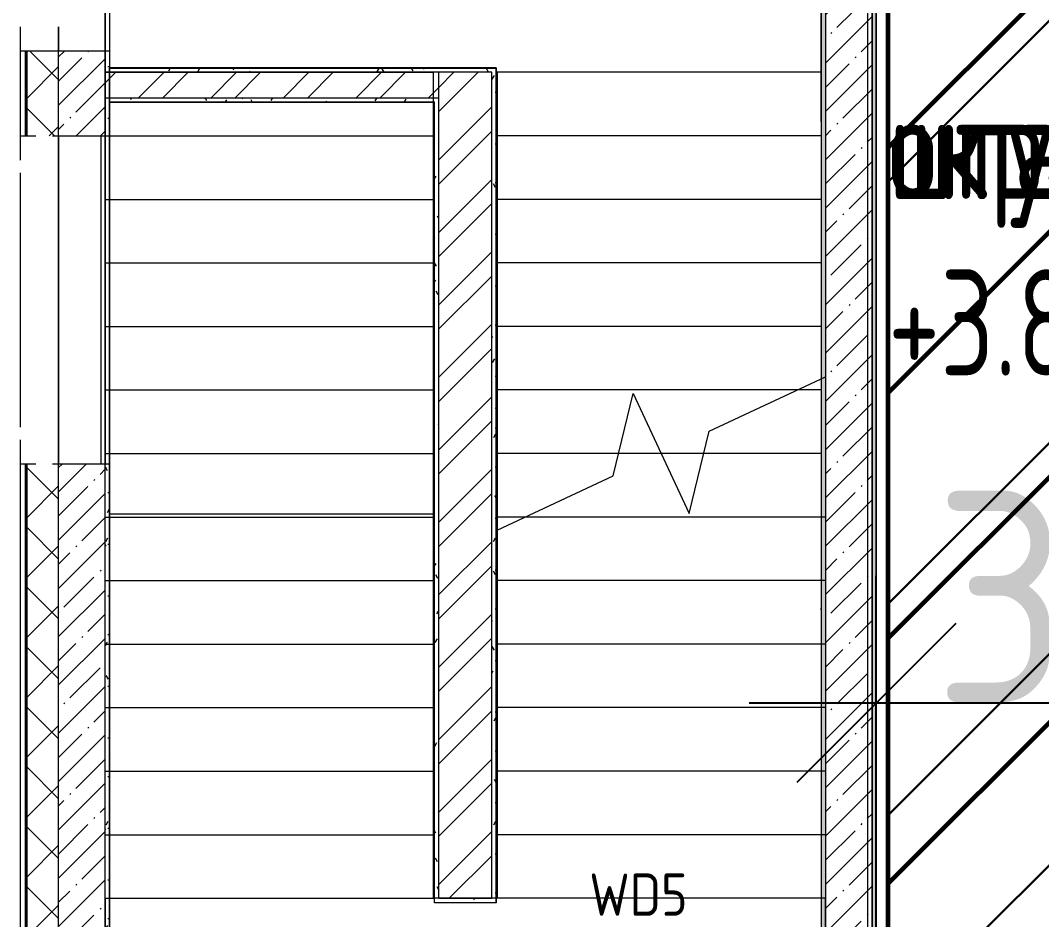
# Model space of a CAD drawing. Header units: millimetres. Extents: x -213911 to 415037, y -3642 to 107391.
# Drawn here: x -225 to 4595, y 1383 to 5629 of the extents above; entities that cross this region are included whole.
import ezdxf

# ---------------------------------------------------------------- set-up
doc = ezdxf.new("R2010")
doc.units = ezdxf.units.MM
for name, color, linetype, lineweight in [('2)CF1', 5, 'Continuous', 30), ('5.5) Перег WD5', 3, 'Continuous', 40), ('7.5) Окраска потолка с инж комм.', 140, 'Continuous', 60), ('7.5.1) Окраска опуска черная', 140, 'Continuous', 60), ('7.5.1) Окраска опуска черная текст 1', 7, 'Continuous', 60), ('7.5.1) Окраска опуска черная текст 2', 7, 'Continuous', 60), ('7.5.1) Окраска опуска черная текст 3', 7, 'Continuous', 60), ('7.6) CF6 монтаж НЗ', 182, 'Continuous', 50), ('A-FLOR', 7, 'Continuous', 9), ('A-WALL', 7, 'Continuous', 5), ('I-WALL', 7, 'Continuous', 5), ('S-STRS', 7, 'Continuous', 9), ('S-STRS-MBND', 7, 'Continuous', 9), ('Оси', 7, 'Continuous', 9)]:
    doc.layers.add(name, color=color, linetype=linetype, lineweight=lineweight)
doc.layers.add('A-WALL-1', color=9, linetype='Continuous', lineweight=5, true_color=0x808080)
doc.layers.add('A-WALL-FNSH-1', color=9, linetype='Continuous', lineweight=5, true_color=0x808080)
doc.styles.add('GOST Common_1', font='', dxfattribs={"width": 0.9, "height": 250})
doc.styles.add('ISOCPEUR_4', font='isocpeur.ttf', dxfattribs={"width": 0.9, "height": 1000})
doc.styles.add('СПДС', font='ГОСТ тип А.ttf', dxfattribs={"width": 0.9})
doc.styles.get('GOST Common_1').set_extended_font_data('GOST Common')
doc.dimstyles.new('ISO-2_0_0_9К_Средний_округл2_1', dxfattribs={"dimscale": 304.8, "dimtxt": 995.981176, "dimasz": 2.46063, "dimexe": 1.968504, "dimexo": 0, "dimgap": 0, "dimtad": 1, "dimdec": 0, "dimrnd": 10, "dimzin": 0, "dimdsep": 46, "dimtxsty": 'ISOCPEUR_4', "dimblk1": 'OBLIQUE', "dimblk2": 'OBLIQUE', "dimsah": 1, "dimcen": 0.09, "dimdle": 1.968504, "dimazin": 0, "dimtfac": 1, "dimtdec": 4, "dimtix": 1, "dimtmove": 0, "dimatfit": 3, "dimfxl": 1, "dimtvp": 1, "dimtolj": 1, "dimtzin": 0, "dimarcsym": 2})
pattern_1 = [(45, (64.7, -136.06), (-114.0493, 114.0493), []), (45, (178.75, -136.06), (-114.0493, 114.0493), [201.612, -40.322, 6.706, -33.617])]
pattern_2 = [(45, (64.7, -136.06), (-171.074, 171.074), []), (45, (178.75, -136.06), (-171.074, 171.074), [])]
pattern_3 = [(0, (64.7, -136.06), (243.84, 60.96), [20.117, -162.763, 20.117, -162.763, -975.36]), (0, (64.7, -136.06), (243.84, 60.96), [-365.76, 20.117, -345.643, 20.117, -162.763, -426.72]), (0, (64.7, -136.06), (243.84, 60.96), [-914.4, 20.117, -101.803, 20.117, -284.683]), (120, (156.14, -105.58), (-174.7129, 180.69163), [20.117, -162.763, 20.117, -162.763, -975.36]), (120, (156.14, -105.58), (-174.7129, 180.69163), [-365.76, 20.117, -345.643, 20.117, -162.763, -426.72]), (120, (156.14, -105.58), (-174.7129, 180.69163), [-914.4, 20.117, -101.803, 20.117, -284.683]), (240, (186.62, 16.34), (-69.1271, -241.65163), [20.117, -162.763, 20.117, -162.763, -975.36]), (240, (186.62, 16.34), (-69.1271, -241.65163), [-365.76, 20.117, -345.643, 20.117, -162.763, -426.72]), (240, (186.62, 16.34), (-69.1271, -241.65163), [-914.4, 20.117, -101.803, 20.117, -284.683])]

# ---------------------------------------------------------------- blocks, each defined once
blk = doc.blocks.new('_Oblique')
at = {"color": 0, "linetype": 'ByBlock', "lineweight": -2}
blk.add_line((-0.5, -0.5), (0.5, 0.5), dxfattribs=at)
blk = doc.blocks.new('*D2157')
at = {"layer": '7.6) CF6 монтаж НЗ', "color": 0, "lineweight": -2, "transparency": 16777216}
for p, q in [((3814.7, 386.7), (3814.7, 3005.9)), ((6873.7, 386.7), (6873.7, 3005.9)), ((3214.7, 2405.9), (7473.7, 2405.9))]:
    blk.add_line(p, q, dxfattribs=at)
at = {"layer": 'Defpoints', "color": 0, "transparency": 16777216}
for p in [(6873.7, 2405.9), (3814.7, 386.7), (6873.7, 386.7)]:
    blk.add_point(p, dxfattribs=at)
at = {"layer": '7.6) CF6 монтаж НЗ', "color": 0, "lineweight": -2, "transparency": 16777216, "xscale": 750, "yscale": 750, "zscale": 750, "rotation": 180}
blk.add_blockref('_Oblique', (3814.7, 2405.9), dxfattribs=at)
at = {"layer": '7.6) CF6 монтаж НЗ', "color": 0, "lineweight": -2, "transparency": 16777216, "xscale": 750, "yscale": 750, "zscale": 750}
blk.add_blockref('_Oblique', (6873.7, 2405.9), dxfattribs=at)
at = {"layer": '7.6) CF6 монтаж НЗ', "color": 0, "transparency": 16777216, "insert": (5344.2, 2905.9), "char_height": 1000, "attachment_point": 5, "style": 'ISOCPEUR_4'}
blk.add_mtext('\\A1;3060', dxfattribs=at)

msp = doc.modelspace()

# ---------------------------------------------------------------- hatches: boundary and pattern name
at = {"layer": '2)CF1'}
h = msp.add_hatch(dxfattribs=at)
h.set_pattern_fill('ANSI31', color=256, scale=222)
h.paths.add_polyline_path([(14279.7, 7553.9), (12844.7, 7553.9), (12845.7, 6912.9), (11523.7, 6912.9), (11541.5, 7027.5), (11523.7, 7542.9), (8825.7, 7542.9), (8825.7, 6983.9), (7724.7, 7003.9), (7703.7, 7556.9), (3870.3, 7556.9), (3870.3, 383.9), (6873.7, 383.9), (6873.7, 384.9), (8344.4, 384.9), (8344.4, 383.9), (9403.4, 383.9), (9403.4, 384.9), (9995.7, 384.9), (12203.7, 383.9), (12203.7, 385.4), (12843.3, 363.3), (12843.3, 383.9), (14938.4, 383.9), (14937.2, 371.4), (15695.7, 384.9), (15695.7, 308.9), (16553.5, 308.9), (17343.8, 365.3), (17343.8, 383.9), (20540.8, 383.9), (20553.7, 4232.9), (14279.7, 4253.9)])
at = {"layer": '7.5) Окраска потолка с инж комм.'}
h = msp.add_hatch(dxfattribs=at)
h.set_pattern_fill('ANSI31', color=256, scale=258)
h.paths.add_polyline_path([(7723.9, 7556.9), (3869.6, 7556.9), (3869.6, 13.9), (6872.9, 13.9), (6872.9, 384.9), (8323.7, 384.9), (8344.7, -36.1), (9403.9, -31.1), (9402.7, 384.9), (9994.9, 384.9), (9994.9, 23.9), (12202.9, 24.9), (12202.9, 385.4), (12823.9, 363.9), (12823.9, -36.1), (14903.9, 24.2), (14936.4, 371.4), (15694.9, 384.9), (15694.9, 24.2), (16552.7, 24.2), (16552.7, 308.9), (17323.9, 363.9), (17344.9, 3.9), (20552.9, 4.9), (20552.9, 4232.9), (14393.9, 4253.9), (14372.9, 7553.9), (12843.9, 7563.9), (12843.9, 6933.9), (11543.9, 6933.9), (11522.9, 7542.9), (8824.9, 7542.9), (8824.9, 6983.9), (7723.9, 7003.9)])
at = {"layer": 'A-WALL'}
h = msp.add_hatch(dxfattribs=at)
h.set_pattern_fill('FP_24', color=256, style=0, pattern_type=2)
h.set_pattern_definition([(45, (64.7, -136.06), (-141.4214, 141.4214), []), (135, (64.7, -136.06), (-141.4214, -141.4214), [])])
h.paths.add_polyline_path([(-195.3, -236.1), (-45.3, -236.1), (-45.3, 3533.9), (-195.3, 3533.9), (-195.3, -230.2)])
h.paths.add_polyline_path([(-45.3, 5083.9), (-45.3, 5483.9), (-195.3, 5483.9), (-195.3, 5083.9), (-73.3, 5083.9)])
h.paths.add_polyline_path([(-45.3, 7183.9), (-45.3, 8383.9), (-195.3, 8383.9), (-195.3, 7183.9)])
h.paths.add_polyline_path([(-195.3, 10683.9), (-45.3, 10683.9), (-45.3, 12083.9), (-195.3, 12083.9), (-195.3, 10721.5)])
h.paths.add_polyline_path([(-89.6, 12983.9), (-45.3, 12983.9), (-45.9, 15213.9), (-195.3, 15213.9), (-195.3, 12983.9)])
at = {"layer": 'I-WALL'}
h = msp.add_hatch(dxfattribs=at)
h.set_pattern_fill('FP_1', color=256, style=0, pattern_type=2)
h.set_pattern_definition(pattern_1)
h.paths.add_polyline_path([(-45.3, -236.1), (174.7, -236.1), (174.7, 3533.9), (-45.3, 3533.9), (-45.3, -143.3)])
h.paths.add_polyline_path([(-45.3, 5083.9), (174.7, 5083.9), (174.7, 5483.9), (-45.3, 5483.9), (-45.3, 5156.6)])
h.paths.add_polyline_path([(-45.3, 7183.9), (174.7, 7183.9), (174.7, 7763.9), (-45.3, 7763.9), (-45.3, 7276.5)])
h = msp.add_hatch(dxfattribs=at)
h.set_pattern_fill('FP_1', color=256, style=0, pattern_type=2)
h.set_pattern_definition(pattern_1)
h.paths.add_polyline_path([(3794.7, -16.1), (3794.7, 7763.9), (3574.7, 7763.9), (3574.7, -16.1), (3728.4, -16.1)])
h = msp.add_hatch(dxfattribs=at)
h.set_pattern_fill('FP_191', color=256, style=0, pattern_type=2)
h.set_pattern_definition(pattern_3)
h.paths.add_polyline_path([(174.7, 5403.9), (194.7, 5404.9), (194.7, 5483.9), (174.7, 5483.9), (174.7, 5404.2)])
h.paths.add_polyline_path([(194.7, 7183.9), (194.7, 7522.9), (174.7, 7523.9), (174.7, 7183.9)])
h = msp.add_hatch(dxfattribs=at)
h.set_pattern_fill('FP_191', color=256, style=0, pattern_type=2)
h.set_pattern_definition(pattern_3)
h.paths.add_polyline_path([(3574.7, 3.9), (3572.4, 7541.5), (3554.7, 7522.9), (3555.4, 386.7), (3558.5, 323.9), (3554.7, 323.9), (3554.7, 4.9)])
h.paths.add_polyline_path([(3554.7, 373.9), (3556, 373.9), (3554.7, 386.7)])
h.paths.add_polyline_path([(3554.7, 7523.9), (3574.7, 7543.9), (3554.7, 7543.9), (3554.7, 7541.5)])
h = msp.add_hatch(dxfattribs=at)
h.set_pattern_fill('FP_191', color=256, style=0, pattern_type=2)
h.set_pattern_definition(pattern_3)
h.paths.add_polyline_path([(3794.7, 13.9), (3814.7, 14.2), (3813.2, 7556.9), (3794.7, 7556.9), (3794.7, 78.8)])
h = msp.add_hatch(dxfattribs=at)
h.set_pattern_fill('FP_191', color=256, style=0, pattern_type=2)
h.set_pattern_definition(pattern_3)
h.paths.add_polyline_path([(1749.7, 5383.9), (1999.7, 5383.9), (1999.6, 5403.9), (174.7, 5403.9), (174.7, 5383.9), (773.4, 5383.9)])
h = msp.add_hatch(dxfattribs=at)
h.set_pattern_fill('FP_191', color=256, style=0, pattern_type=2)
h.set_pattern_definition(pattern_3)
h.paths.add_polyline_path([(2019.7, 1483.9), (2019.3, 5403.9), (1999.7, 5403.9), (1999.7, 1483.9)])
h = msp.add_hatch(dxfattribs=at)
h.set_pattern_fill('FP_79', color=256, style=0, pattern_type=2)
h.set_pattern_definition(pattern_2)
h.paths.add_polyline_path([(1749.7, 5263.9), (1749.7, 5383.9), (174.7, 5383.9), (174.7, 5263.9), (773.4, 5263.9)])
h = msp.add_hatch(dxfattribs=at)
h.set_pattern_fill('FP_79', color=256, style=0, pattern_type=2)
h.set_pattern_definition(pattern_2)
h.paths.add_polyline_path([(1999.7, 1483.9), (1999.7, 5383.9), (1749.7, 5383.9), (1749.7, 1483.9), (1805, 1483.9)])
h = msp.add_hatch(dxfattribs=at)
h.set_pattern_fill('FP_191', color=256, style=0, pattern_type=2)
h.set_pattern_definition(pattern_3)
h.paths.add_polyline_path([(174.7, -16.1), (194.7, -16.1), (194.7, 3533.9), (174.7, 3533.9), (174.7, 1483.9)])
h.paths.add_polyline_path([(194.7, 5083.9), (193.7, 5243.9), (174.7, 5263.9), (174.7, 5083.9)])
h.paths.add_polyline_path([(194.7, 5243.9), (194.7, 5263.9), (174.7, 5263.9)])
h = msp.add_hatch(dxfattribs=at)
h.set_pattern_fill('FP_191', color=256, style=0, pattern_type=2)
h.set_pattern_definition(pattern_3)
h.paths.add_polyline_path([(1729.7, 5243.9), (1729.7, 5263.9), (194.7, 5263.9), (195.2, 5243.9), (1716.7, 5243.9)])
h = msp.add_hatch(dxfattribs=at)
h.set_pattern_fill('FP_191', color=256, style=0, pattern_type=2)
h.set_pattern_definition(pattern_3)
h.paths.add_polyline_path([(1749.7, 1483.9), (1749.7, 5263.9), (1729.7, 5242.9), (1729.7, 1483.9)])
h.paths.add_polyline_path([(1729.7, 5243.9), (1749.7, 5263.9), (1729.7, 5263.9), (1729.7, 5254.3)])
h = msp.add_hatch(dxfattribs=at)
h.set_pattern_fill('FP_191', color=256, style=0, pattern_type=2)
h.set_pattern_definition(pattern_3)
h.paths.add_polyline_path([(1805, 1463.9), (2019.7, 1463.9), (2019.7, 1483.9), (1729.7, 1483.9), (1729.7, 1463.9), (1749.8, 1463.9)])

# ---------------------------------------------------------------- linework, layer by layer
at = {"layer": '7.5) Окраска потолка с инж комм.'}
msp.add_lwpolyline([(14372.9, 7553.9), (12843.9, 7563.9), (12843.9, 6933.9), (11543.9, 6933.9), (11522.9, 7542.9), (8824.9, 7542.9), (8824.9, 6983.9), (7723.9, 7003.9), (7723.9, 7556.9), (3869.6, 7556.9), (3869.6, 13.9), (6872.9, 13.9), (6872.9, 384.9), (8323.7, 384.9), (8344.7, -36.1), (9403.9, -31.1), (9402.7, 384.9), (9994.9, 384.9), (9994.9, 23.9), (12202.9, 24.9), (12202.9, 385.4), (12823.9, 363.9), (12823.9, -36.1), (14903.9, 24.2)], dxfattribs=at)
at = {"layer": '7.5.1) Окраска опуска черная'}
msp.add_lwpolyline([(14372.9, 7553.9), (12843.9, 7563.9), (12843.9, 6933.9), (11543.9, 6933.9), (11522.9, 7542.9), (8824.9, 7542.9), (8824.9, 6983.9), (7723.9, 7003.9), (7723.9, 7556.9), (3869.6, 7556.9), (3869.6, 13.9), (6872.9, 13.9), (6872.9, 384.9), (8323.7, 384.9), (8344.7, -36.1), (9403.9, -31.1), (9402.7, 384.9), (9994.9, 384.9), (9994.9, 23.9), (12202.9, 24.9), (12202.9, 385.4), (12823.9, 363.9), (12823.9, -36.1), (14903.9, 24.2)], dxfattribs=at)
at = {"layer": 'A-FLOR'}
for p, q in [((194.7, 7522.9), (194.7, 5404.9)), ((3814.7, 5392.2), (3814.7, 7556.9)), ((3554.7, 5383.9), (2019.7, 5383.9)), ((3814.7, 386.7), (3814.7, 5391.3)), ((195.2, 3298.9), (195.2, 5243.4)), ((195.2, 5243.4), (1730.2, 5243.4)), ((154.7, 5083.9), (154.7, 3533.9)), ((195.2, 3298.9), (1729.7, 3298.9))]:
    msp.add_line(p, q, dxfattribs=at)
at = {"layer": 'A-WALL'}
for p, q in [((-225.3, 4968.9), (-225.3, 5598.9)), ((-45.3, 5598.9), (-45.3, 5483.9)), ((-203.3, 5483.9), (-225.3, 5483.9)), ((-198.3, 5483.9), (-198.3, 5083.9)), ((-195.3, 5483.9), (-195.3, 5083.9)), ((-45.3, 5083.9), (-45.3, 5483.9)), ((194.7, 5403.9), (1999.7, 5403.9)), ((1749.7, 1483.9), (1749.7, 5383.9)), ((1999.7, 1483.9), (1999.7, 5383.9)), ((194.7, 5243.9), (1729.7, 5243.9)), ((1729.7, 1463.9), (1729.7, 5242.9)), ((-225.3, 5083.9), (-203.3, 5083.9)), ((-45.3, 5083.9), (-45.3, 3533.9)), ((-225.3, 3708.9), (-225.3, 4908.9)), ((-225.3, -416.1), (-225.3, 3648.9)), ((-203.3, 3533.9), (-225.3, 3533.9)), ((-198.3, 3533.9), (-198.3, -389.1)), ((-195.3, 3533.9), (-195.3, -386.1)), ((-45.3, -236.1), (-45.3, 3533.9)), ((194.7, 3.9), (194.7, 3533.9)), ((1749.7, 1483.9), (1999.7, 1483.9))]:
    msp.add_line(p, q, dxfattribs=at)
at = {"layer": 'A-WALL-1'}
for p, q in [((3794.7, -236.1), (3794.7, 7783.9)), ((3554.7, 7523.9), (3554.7, 4.9)), ((3574.7, 7543.9), (3574.7, -16.1)), ((3794.7, 7556.9), (3794.7, 13.9)), ((194.7, 5483.9), (-195.3, 5483.9)), ((174.7, 5483.9), (174.7, 5083.9)), ((2019.7, 1463.9), (2019.7, 5403.9)), ((1999.7, 5383.9), (174.7, 5383.9)), ((174.7, 5263.9), (1749.7, 5263.9)), ((-195.3, 5083.9), (-153.3, 5083.9)), ((-73.3, 5083.9), (194.7, 5083.9)), ((-153.3, 3533.9), (-195.3, 3533.9)), ((194.7, 3533.9), (-73.3, 3533.9)), ((174.7, -16.1), (174.7, 3533.9)), ((1729.7, 1463.9), (2019.7, 1463.9))]:
    msp.add_line(p, q, dxfattribs=at)
at = {"layer": 'A-WALL-FNSH-1'}
for p, q in [((3815.7, 4.9), (3815.7, 7553.9)), ((-195.3, 5483.9), (-203.3, 5483.9)), ((-203.3, 5483.9), (-203.3, 5083.9)), ((195.7, 5483.9), (194.7, 5483.9)), ((194.7, 5404.9), (194.7, 5083.9)), ((2020.7, 5404.9), (194.7, 5404.9)), ((195.7, 5243.9), (195.7, 5403.9)), ((1999.7, 5403.9), (2019.7, 5403.9)), ((3814.7, 5392.2), (3814.7, 13.9)), ((194.7, 5242.9), (1728.7, 5242.9)), ((3554.7, 5151.4), (3553.7, 5151.4)), ((3553.7, 5151.4), (3553.7, 2854)), ((3553.7, 5149), (3554.7, 5149)), ((-203.3, 5083.9), (-195.3, 5083.9)), ((194.7, 5083.9), (195.7, 5083.9)), ((-195.3, 3533.9), (-203.3, 3533.9)), ((-203.3, 3533.9), (-203.3, -394.1)), ((195.7, 3533.9), (194.7, 3533.9)), ((3553.7, 2854), (3554.7, 2854)), ((3554.7, 2845.2), (3553.7, 2845.2)), ((3553.7, 2845.2), (3553.7, 398.9))]:
    msp.add_line(p, q, dxfattribs=at)
at = {"layer": 'I-WALL'}
for p, q in [((3553.7, 5151.4), (3553.7, 7523.9)), ((174.7, 7183.9), (174.7, 5483.9)), ((-45.3, 5483.9), (-45.3, 5598.9)), ((195.7, 5483.9), (195.7, 5403.9)), ((2020.7, 5404.9), (2020.7, 1462.9)), ((195.7, 5243.9), (195.7, 5083.9)), ((1728.7, 1462.9), (1728.7, 5242.9)), ((1729.7, 5242.9), (1729.7, 5243.9)), ((-45.3, 3533.9), (-45.3, 5083.9)), ((174.7, 5083.9), (174.7, 3533.9)), ((195.7, 3533.9), (195.7, 4.9)), ((3553.7, 2845.2), (3553.7, 2854)), ((2020.7, 1462.9), (1728.7, 1462.9))]:
    msp.add_line(p, q, dxfattribs=at)
at = {"layer": 'S-STRS'}
for p, q in [((3554.7, 5383.9), (2024.7, 5383.9)), ((2024.7, 5383.9), (2024.7, 5083.9)), ((3554.7, 5383.9), (2024.7, 5383.9)), ((195.7, 5242.9), (195.7, 3298.9)), ((1728.7, 5242.9), (195.7, 5242.9)), ((1728.7, 3298.9), (1728.7, 5242.9)), ((2024.7, 5083.9), (2024.7, 4783.9)), ((3554.7, 5083.9), (2024.7, 5083.9)), ((3554.7, 5083.9), (2024.7, 5083.9)), ((2024.7, 4783.9), (2024.7, 4483.9)), ((3554.7, 4783.9), (2024.7, 4783.9)), ((3554.7, 4783.9), (2024.7, 4783.9)), ((2024.7, 4483.9), (2024.7, 4183.9)), ((3554.7, 4483.9), (2024.7, 4483.9)), ((3554.7, 4483.9), (2024.7, 4483.9)), ((2024.7, 4183.9), (2024.7, 3883.9)), ((3554.7, 4183.9), (2024.7, 4183.9)), ((3554.7, 4183.9), (2024.7, 4183.9)), ((2024.7, 3883.9), (2024.7, 3583.9)), ((3443.1, 3883.9), (2024.7, 3883.9)), ((3443.1, 3883.9), (2024.7, 3883.9)), ((3554.7, 3883.9), (3443.1, 3883.9)), ((3554.7, 3883.9), (3443.1, 3883.9)), ((2024.7, 3583.9), (2024.7, 3283.9)), ((2598.8, 3583.9), (2024.7, 3583.9)), ((2598.8, 3583.9), (2024.7, 3583.9)), ((2799.7, 3583.9), (2598.8, 3583.9)), ((2799.7, 3583.9), (2598.8, 3583.9)), ((3000.6, 3583.9), (2799.7, 3583.9)), ((3000.6, 3583.9), (2799.7, 3583.9)), ((3554.7, 3583.9), (3000.6, 3583.9)), ((3554.7, 3583.9), (3000.6, 3583.9)), ((194.7, 3283.9), (1724.7, 3283.9)), ((194.7, 3283.9), (1724.7, 3283.9)), ((195.7, 3298.9), (195.7, 3283.9)), ((1724.7, 3283.9), (1728.7, 3283.9)), ((1724.7, 2983.9), (1724.7, 3283.9)), ((1728.7, 3283.9), (1728.7, 3298.9)), ((2024.7, 3283.9), (2024.7, 3222.5)), ((2156.3, 3283.9), (2024.7, 3283.9)), ((2156.3, 3283.9), (2024.7, 3283.9)), ((3554.7, 3283.9), (2156.3, 3283.9)), ((3554.7, 3283.9), (2156.3, 3283.9)), ((2024.7, 3222.5), (2024.7, 2983.9)), ((194.7, 2983.9), (1724.7, 2983.9)), ((194.7, 2983.9), (1724.7, 2983.9)), ((1724.7, 2683.9), (1724.7, 2983.9)), ((2024.7, 2983.9), (2024.7, 2683.9)), ((3554.7, 2983.9), (2024.7, 2983.9)), ((3554.7, 2983.9), (2024.7, 2983.9)), ((194.7, 2683.9), (1724.7, 2683.9)), ((194.7, 2683.9), (1724.7, 2683.9)), ((1724.7, 2383.9), (1724.7, 2683.9)), ((2024.7, 2683.9), (2024.7, 2383.9)), ((3554.7, 2683.9), (2024.7, 2683.9)), ((3554.7, 2683.9), (2024.7, 2683.9)), ((194.7, 2383.9), (1724.7, 2383.9)), ((194.7, 2383.9), (1724.7, 2383.9)), ((1724.7, 2083.9), (1724.7, 2383.9)), ((2024.7, 2383.9), (2024.7, 2083.9)), ((3554.7, 2383.9), (2024.7, 2383.9)), ((3554.7, 2383.9), (2024.7, 2383.9)), ((194.7, 2083.9), (1724.7, 2083.9)), ((194.7, 2083.9), (1724.7, 2083.9)), ((1724.7, 1783.9), (1724.7, 2083.9)), ((2024.7, 2083.9), (2024.7, 1783.9)), ((3554.7, 2083.9), (2024.7, 2083.9)), ((3554.7, 2083.9), (2024.7, 2083.9)), ((194.7, 1783.9), (1724.7, 1783.9)), ((194.7, 1783.9), (1724.7, 1783.9)), ((1724.7, 1483.9), (1724.7, 1783.9)), ((2024.7, 1783.9), (2024.7, 1483.9)), ((3554.7, 1783.9), (2024.7, 1783.9)), ((3554.7, 1783.9), (2024.7, 1783.9)), ((194.7, 1483.9), (1724.7, 1483.9)), ((194.7, 1483.9), (1724.7, 1483.9)), ((1729.7, 1483.9), (1724.7, 1483.9)), ((2024.7, 1483.9), (2019.7, 1483.9)), ((3554.7, 1483.9), (2024.7, 1483.9)), ((3554.7, 1483.9), (2024.7, 1483.9))]:
    msp.add_line(p, q, dxfattribs=at)
at = {"layer": 'S-STRS-MBND'}
for p, q in [((174.7, 5383.9), (1724.7, 5383.9)), ((174.7, 1483.9), (174.7, 5383.9)), ((1724.7, 1483.9), (1724.7, 5383.9)), ((174.7, 5083.9), (1724.7, 5083.9)), ((174.7, 5083.9), (1724.7, 5083.9)), ((174.7, 4783.9), (1724.7, 4783.9)), ((174.7, 4783.9), (1724.7, 4783.9)), ((174.7, 4483.9), (1724.7, 4483.9)), ((174.7, 4483.9), (1724.7, 4483.9)), ((174.7, 4183.9), (1724.7, 4183.9)), ((174.7, 4183.9), (1724.7, 4183.9)), ((3026.3, 3689.6), (3574.7, 3945.3)), ((174.7, 3883.9), (1724.7, 3883.9)), ((174.7, 3883.9), (1724.7, 3883.9)), ((2573.1, 3478.3), (2667.6, 3867.2)), ((2667.6, 3867.2), (2931.8, 3300.7)), ((3554.7, 3883.9), (3443.1, 3883.9)), ((3554.7, 3883.9), (3443.1, 3883.9)), ((2931.8, 3300.7), (3026.3, 3689.6)), ((174.7, 3583.9), (1724.7, 3583.9)), ((174.7, 3583.9), (1724.7, 3583.9)), ((2799.7, 3583.9), (2598.8, 3583.9)), ((2799.7, 3583.9), (2598.8, 3583.9)), ((3554.7, 3583.9), (3000.6, 3583.9)), ((3554.7, 3583.9), (3000.6, 3583.9)), ((2024.7, 3222.5), (2573.1, 3478.3)), ((174.7, 3283.9), (1724.7, 3283.9)), ((174.7, 3283.9), (1724.7, 3283.9)), ((3574.7, 3283.9), (2156.3, 3283.9)), ((3574.7, 3283.9), (2156.3, 3283.9)), ((3574.7, 3283.9), (3574.7, 1483.9)), ((2024.7, 3222.5), (2024.7, 1483.9)), ((174.7, 2983.9), (1724.7, 2983.9)), ((174.7, 2983.9), (1724.7, 2983.9)), ((3574.7, 2983.9), (2024.7, 2983.9)), ((3574.7, 2983.9), (2024.7, 2983.9)), ((174.7, 2683.9), (1724.7, 2683.9)), ((174.7, 2683.9), (1724.7, 2683.9)), ((3574.7, 2683.9), (2024.7, 2683.9)), ((3574.7, 2683.9), (2024.7, 2683.9)), ((174.7, 2383.9), (1724.7, 2383.9)), ((174.7, 2383.9), (1724.7, 2383.9)), ((3574.7, 2383.9), (2024.7, 2383.9)), ((3574.7, 2383.9), (2024.7, 2383.9)), ((174.7, 2083.9), (1724.7, 2083.9)), ((174.7, 2083.9), (1724.7, 2083.9)), ((3574.7, 2083.9), (2024.7, 2083.9)), ((3574.7, 2083.9), (2024.7, 2083.9)), ((174.7, 1783.9), (1724.7, 1783.9)), ((174.7, 1783.9), (1724.7, 1783.9)), ((3574.7, 1783.9), (2024.7, 1783.9)), ((3574.7, 1783.9), (2024.7, 1783.9)), ((174.7, 1483.9), (174.7, -16.1)), ((174.7, 1483.9), (1724.7, 1483.9)), ((174.7, 1483.9), (1724.7, 1483.9)), ((2024.7, 1483.9), (1724.7, 1483.9)), ((3574.7, 1483.9), (2024.7, 1483.9)), ((3574.7, 1483.9), (2024.7, 1483.9)), ((3574.7, -16.1), (3574.7, 1483.9))]:
    msp.add_line(p, q, dxfattribs=at)
at = {"layer": 'Оси'}
for points in [[(3774.7, -2042.3), (3774.7, 2957.7), (3774.7, 22262), (3774.7, 27262)], [(174.7, -2042.3), (174.7, 2957.7), (174.7, 10243.9), (174.7, 15243.9)]]:
    msp.add_lwpolyline(points, dxfattribs=at)

# ---------------------------------------------------------------- texts
at = {"layer": '5.5) Перег WD5', "color": 18, "true_color": 0x000000, "insert": (2459.5, 1601.2), "char_height": 200, "width": 584.43, "attachment_point": 1, "style": 'GOST Common_1'}
msp.add_mtext('WD5', dxfattribs=at)
at = {"layer": '7.5.1) Окраска опуска черная текст 1', "insert": (3869.6, 5285.4), "char_height": 500, "width": 8141.924, "attachment_point": 1, "style": 'СПДС'}
msp.add_mtext('штукатурка стен от отм. +3.000 до +3.880 от пола', dxfattribs=at)
at = {"layer": '7.5.1) Окраска опуска черная текст 2', "insert": (3869.6, 5285.4), "char_height": 500, "width": 8141.924, "attachment_point": 1, "style": 'СПДС'}
msp.add_mtext('шпаклевка стен от отм. +3.000 до +3.880 от пола', dxfattribs=at)
at = {"layer": '7.5.1) Окраска опуска черная текст 3', "insert": (3869.6, 5285.4), "char_height": 500, "width": 8141.924, "attachment_point": 1, "style": 'СПДС'}
msp.add_mtext('окраска стен от отм. +3.000 до +3.880 от пола', dxfattribs=at)

# ---------------------------------------------------------------- dimensions: what is measured, and where the dimension line sits
at = {"layer": '7.6) CF6 монтаж НЗ'}
dim = msp.add_linear_dim(base=(6873.7, 2405.9), p1=(3814.7, 386.7), p2=(6873.7, 386.7), dimstyle='ISO-2_0_0_9К_Средний_округл2_1', override={"dimpost": '<>'}, dxfattribs=at)
dim.commit()
dim.dimension.update_dxf_attribs({"geometry": '*D2157', "text_midpoint": (5344.2, 2905.9)})

doc.saveas('drawing.dxf')
